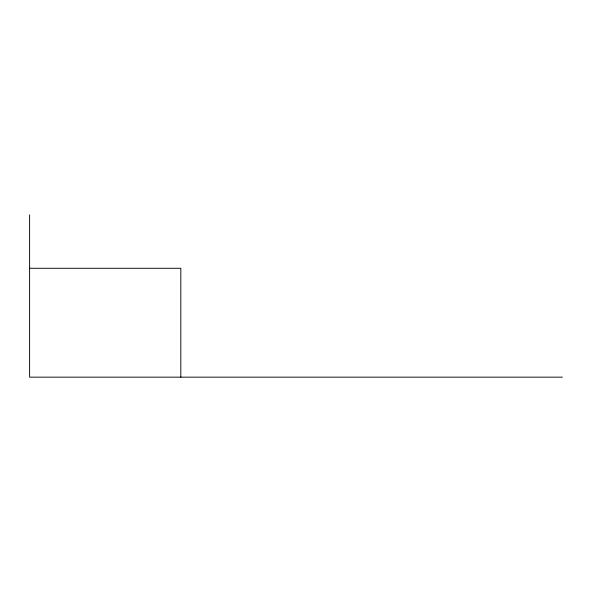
<?xml version="1.0" encoding="UTF-8"?>
<svg xmlns="http://www.w3.org/2000/svg" width="592" height="592" viewBox="0 0 592 592"><rect width="100%" height="100%" fill="white"/><g stroke="black" fill="none" stroke-linecap="round" stroke-linejoin="round"><path stroke-width="0.89" d="M29.6 268.28L180.819 268.28L180.819 377.156M562.4 377.156L29.6 377.156L29.6 214.844"/></g></svg>
